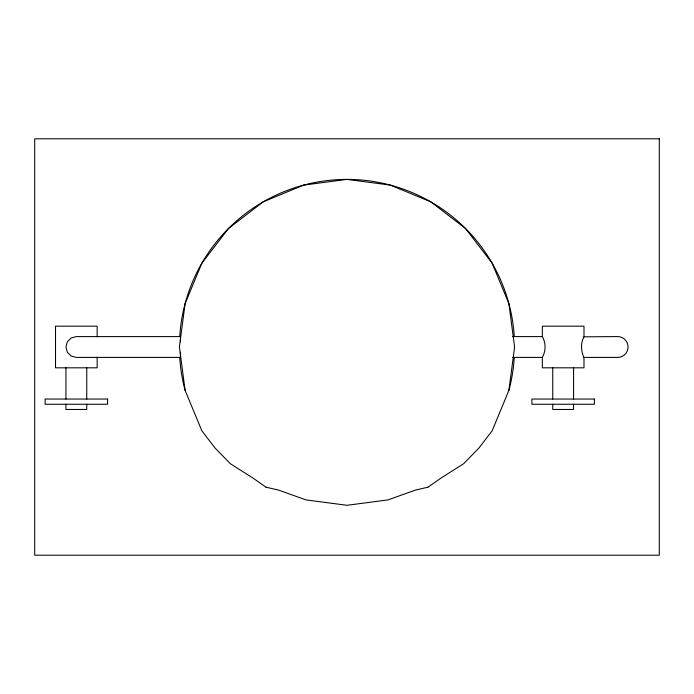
<?xml version="1.0" encoding="UTF-8"?>
<svg xmlns="http://www.w3.org/2000/svg" width="694" height="694" viewBox="0 0 694 694"><rect width="100%" height="100%" fill="white"/><g stroke="black" fill="none" stroke-linecap="round" stroke-linejoin="round"><path stroke-width="1.04" d="M427.955 487.197L440.69 478.287L463.679 463.679L478.791 448.203L492.15 430.801L508.893 390.375L514.601 347L508.893 303.625L492.15 263.2L465.509 228.491L430.801 201.85L390.375 185.107L347 179.399L303.625 185.107L263.2 201.85L228.491 228.491L201.85 263.2L185.107 303.625L179.399 347L185.107 390.375L201.85 430.801L215.209 448.203L230.321 463.679L253.31 478.287L266.045 487.197M583.984 357.184L583.984 367.82L542.344 367.82L542.344 357.41C545.961 351.043 545.961 342.957 542.344 336.59L542.344 326.18L583.984 326.18L583.984 336.816C580.401 343.157 581.025 351.095 583.88 357.41L617.304 357.41M76.34 336.59L71.135 337.987L67.327 341.795L65.93 347L67.327 352.205L71.135 356.013L76.34 357.41M427.946 487.197L415.585 490.042L387.972 499.906L347 505.301L306.028 499.906L278.415 490.042L266.054 487.197M77.051 336.59L180.44 336.59L180.44 341.795M512.588 336.59L542.344 336.59M617.304 336.59L583.984 336.816M77.051 357.41L180.44 357.41L180.44 352.205M512.588 357.41L542.344 357.41M573.574 367.82L573.574 399.05M573.574 404.255L573.574 409.46L552.754 409.46L552.754 404.255M552.754 367.82L552.754 399.05M97.16 336.859L97.16 326.18L55.52 326.18L55.52 367.82L97.16 367.82L97.16 357.141M86.75 367.82L86.75 399.05M86.75 404.255L86.75 409.46L65.93 409.46L65.93 404.255M65.93 367.82L65.93 399.05M514.263 357.644A167.601 167.601 0 0 1 508.893 390.375M185.107 390.375A167.601 167.601 0 0 1 179.737 357.644M179.737 336.356A167.601 167.601 0 0 1 347 179.399A167.601 167.601 0 0 1 514.263 336.356M617.66 336.59A10.41 10.41 0 0 1 628.07 347A10.41 10.41 0 0 1 617.66 357.41M659.3 138.8L34.7 138.8L34.7 555.2L659.3 555.2L659.3 138.8M107.57 399.05L45.11 399.05L45.11 404.255L107.57 404.255L107.57 399.05M594.394 399.05L531.934 399.05L531.934 404.255L594.394 404.255L594.394 399.05"/></g></svg>
